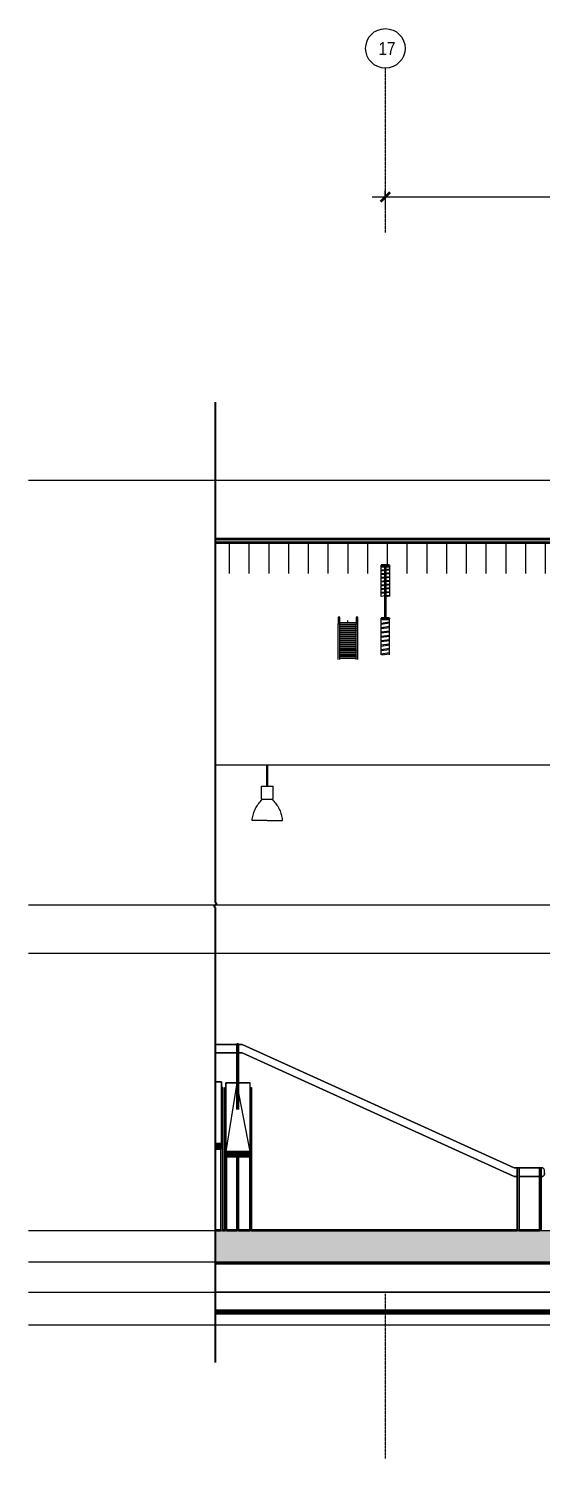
# Model space of a CAD drawing. Header units: centimetres. Extents: x -13689 to 3489, y -437 to 1921.
# Drawn here: x -5531 to -4753, y -253 to 1921 of the extents above; entities that cross this region are included whole.
import ezdxf

# ---------------------------------------------------------------- set-up
doc = ezdxf.new("R2010")
doc.units = ezdxf.units.CM
doc.linetypes.add('Centre', pattern=[3.175, 0.635, -0.475, 1.59, -0.475])
doc.linetypes.add('Grid Line', pattern=[2.2225, 1.27, -0.3175, 0.3175, -0.3175])
for name, color, linetype, lineweight in [('A-ANNO-DIMS', 7, 'Continuous', 9), ('A-ANNO-DIMS-100', 7, 'Continuous', 9), ('A-CLNG', 7, 'Continuous', 9), ('A-DETL-GENF', 7, 'Continuous', 9), ('A-DETL-MEDM', 7, 'Continuous', 25), ('A-FLOR', 7, 'Continuous', 9), ('A-FLOR-LEVL', 7, 'Continuous', 9), ('A-FLOR-PATT', 7, 'Continuous', 35), ('A-ROOF', 7, 'Continuous', 9), ('A-ROOF-PATT', 7, 'Continuous', 35), ('C-BLDG-PADS', 7, 'Continuous', 9), ('C-TOPO', 7, 'Continuous', 9), ('E-CABL-TRAY', 7, 'Continuous', 9), ('E-CABL-TRAY-CNTR', 7, 'Continuous', 9), ('E-LITE-EQPM', 7, 'Continuous', 9), ('G-IMPT', 7, 'Continuous', 9), ('M-EQPM', 7, 'Continuous', 9), ('S-BEAM', 7, 'Continuous', 9), ('S-GRID', 7, 'Continuous', 9), ('S-GRID-IDEN', 7, 'Continuous', 9)]:
    doc.layers.add(name, color=color, linetype=linetype, lineweight=lineweight)
doc.styles.add('Century Gothic_1', font='GOTHIC.TTF', dxfattribs={"height": 15})
doc.styles.add('Saira Condensed', font='SairaCondensed-Regular.ttf', dxfattribs={"height": 20})
doc.dimstyles.new('FCA_N_Cotas_E100', dxfattribs={"dimscale": 30.48, "dimtxt": 15.662524, "dimasz": 0.492126, "dimexe": 0.656168, "dimexo": 0.656168, "dimgap": 0.032808, "dimtad": 1, "dimlfac": 0.01, "dimrnd": 0.01, "dimzin": 0, "dimdsep": 46, "dimtxsty": 'Century Gothic_1', "dimblk1": 'OBLIQUE', "dimblk2": 'OBLIQUE', "dimsah": 1, "dimcen": 0.09, "dimdle": 0.656168, "dimazin": 2, "dimtfac": 1, "dimtdec": 4, "dimtix": 1, "dimtmove": 0, "dimatfit": 3, "dimfxl": 1, "dimtvp": 1, "dimtolj": 1, "dimtzin": 0, "dimarcsym": 2})
pattern_1 = [(6.446, (-5138.633, 1099.226), (-25.144916, 2.841023), []), (6.446, (-5138.633, 1103.531), (-25.144916, 2.841023), [])]

# ---------------------------------------------------------------- blocks, each defined once
blk = doc.blocks.new('PQ_RVR_EST-01_ZZ_ZZ_MO_T_A_rvt-2-Sección 3-2')
at = {"layer": 'A-FLOR-PATT', "lineweight": 9, "true_color": 0x9a9a9a}
blk.add_hatch(color=253, dxfattribs=at).paths.add_polyline_path([(2109.2, 44), (2109.2, 94), (-4380, 94), (-4380, 44), (2057.6, 44)])
at = {"layer": 'S-BEAM', "true_color": 0xc0c0c0}
h = blk.add_hatch(dxfattribs=at)
h.set_pattern_fill('FP_9', color=9, style=0, pattern_type=2)
h.set_pattern_definition([(45, (-5138.633, 712), (-25.1447, 25.1447), []), (45, (-5138.633, 750.1), (-25.1447, 25.1447), [])])
h.paths.add_polyline_path([(-4128.3, 1024), (-4115.8, 1024), (-4115.8, 1024.6), (-4121.7, 1024.6), (-4121.7, 1104.2), (-4115.8, 1104.2), (-4115.8, 1104.8), (-4128.3, 1104.8), (-4128.3, 1104.2), (-4122.4, 1104.2), (-4122.4, 1024.6), (-4128.3, 1024.6)])
h = blk.add_hatch(dxfattribs=at)
h.set_pattern_fill('FP_20', color=9, style=0, pattern_type=2)
h.set_pattern_definition(pattern_1)
edge = h.paths.add_edge_path()
edge.add_line((-4122.4, 1057.8), (-4122.4, 1104.2))
edge.add_line((-4122.4, 1104.2), (-4128.3, 1104.2))
edge.add_line((-4128.3, 1104.2), (-4128.3, 1057.8))
h = blk.add_hatch(dxfattribs=at)
h.set_pattern_fill('FP_20', color=9, style=0, pattern_type=2)
h.set_pattern_definition(pattern_1)
edge = h.paths.add_edge_path()
edge.add_line((-4115.8, 1057.8), (-4115.8, 1104.2))
edge.add_line((-4115.8, 1104.2), (-4121.7, 1104.2))
edge.add_line((-4121.7, 1104.2), (-4121.7, 1057.8))
h = blk.add_hatch(dxfattribs=at)
h.set_pattern_fill('FP_21', color=9, style=0, pattern_type=2)
h.set_pattern_definition([(7.566, (-5138.633, 1018.542), (-25.144596, 3.33933), []), (7.566, (-5138.633, 1023.602), (-25.144596, 3.33933), [])])
edge = h.paths.add_edge_path()
edge.add_line((-4115.8, 969.3), (-4115.8, 1024))
edge.add_line((-4115.8, 1024), (-4128.3, 1024))
edge.add_line((-4128.3, 1024), (-4128.3, 969.3))
at = {"layer": 'A-FLOR', "lineweight": 35}
for p, q in [((-4371.9, 94), (-4380, 94)), ((-4366, 94), (-4369.1, 94)), ((-4347.8, 94), (-4363.2, 94)), ((-4328, 94), (-4344.9, 94)), ((-3921.7, 94), (-4325.2, 94)), ((-3887.8, 94), (-3918.8, 94)), ((-4380, 44), (1957.6, 44))]:
    blk.add_line(p, q, dxfattribs=at)
at = {"layer": 'S-BEAM', "lineweight": 35}
for p, q in [((-4115.8, 1104.8), (-4128.3, 1104.8)), ((-4128.3, 1104.8), (-4128.3, 1104.2)), ((-4128.3, 1104.2), (-4122.4, 1104.2)), ((-4122.4, 1104.2), (-4122.4, 1024.6)), ((-4121.7, 1024.6), (-4121.7, 1104.2)), ((-4121.7, 1104.2), (-4115.8, 1104.2)), ((-4115.8, 1104.2), (-4115.8, 1104.8)), ((-4122.4, 1024.6), (-4128.3, 1024.6)), ((-4128.3, 1024.6), (-4128.3, 1024)), ((-4128.3, 1024), (-4115.8, 1024)), ((-4115.8, 1024.6), (-4121.7, 1024.6)), ((-4115.8, 1024), (-4115.8, 1024.6))]:
    blk.add_line(p, q, dxfattribs=at)
at = {"layer": 'S-BEAM'}
for p, q in [((-4128.3, 1057.8), (-4128.3, 1104.2)), ((-4115.8, 1104.2), (-4115.8, 1057.8)), ((-4128.3, 969.3), (-4128.3, 1024)), ((-4115.8, 969.3), (-4115.8, 1024))]:
    blk.add_line(p, q, dxfattribs=at)
blk = doc.blocks.new('EQ-05-004 - EQ-05-004_dwg_Agrupar_600-1546369-Sección 3-2')
at = {"layer": 'M-EQPM', "color": 136, "true_color": 0x007f7f}
for p, q in [((-3921.7, 94), (-3921.7, 188.9)), ((-3918.8, 188.9), (-3921.7, 188.9)), ((-3921.7, 188.9), (-3918.8, 188.9)), ((-3921.7, 188.9), (-3921.7, 94)), ((-3918.8, 94), (-3918.8, 188.9)), ((-3918.8, 94), (-3918.8, 188.9)), ((-3921.7, 94), (-3918.8, 94)), ((-3918.8, 94), (-3921.7, 94))]:
    blk.add_line(p, q, dxfattribs=at)
at = {"layer": 'M-EQPM', "color": 136, "true_color": 0x007f7f, "flags": 128}
blk.add_lwpolyline([(-3921.7, 188.9), (-3918.8, 188.9), (-3918.8, 94), (-3921.7, 94)], close=True, dxfattribs=at)
blk = doc.blocks.new('EQ-05-004 - EQ-05-004_dwg_Agrupar_600-1546370-Sección 3-2')
at = {"layer": 'M-EQPM', "color": 136, "true_color": 0x007f7f}
for p, q in [((-3887.8, 94), (-3887.8, 188.9)), ((-3885, 188.9), (-3887.8, 188.9)), ((-3887.8, 188.9), (-3885, 188.9)), ((-3887.8, 188.9), (-3887.8, 94)), ((-3885, 94), (-3885, 188.9)), ((-3885, 94), (-3885, 188.9)), ((-3887.8, 94), (-3885, 94)), ((-3885, 94), (-3887.8, 94))]:
    blk.add_line(p, q, dxfattribs=at)
at = {"layer": 'M-EQPM', "color": 136, "true_color": 0x007f7f, "flags": 128}
blk.add_lwpolyline([(-3887.8, 188.9), (-3885, 188.9), (-3885, 94), (-3887.8, 94)], close=True, dxfattribs=at)
blk = doc.blocks.new('EQ-05-004 - EQ-05-004_dwg_Agrupar_600-1546372-Sección 3-2')
at = {"layer": 'M-EQPM', "color": 136, "true_color": 0x007f7f}
for p, q in [((-4347.8, 277.9), (-4347.8, 377.6)), ((-4344.9, 377.6), (-4347.8, 377.6)), ((-4347.8, 377.6), (-4344.9, 377.6)), ((-4347.8, 277.9), (-4347.8, 377.6)), ((-4347.8, 377.6), (-4347.8, 277.9)), ((-4344.9, 277.9), (-4344.9, 377.6)), ((-4344.9, 277.9), (-4344.9, 377.6)), ((-4347.8, 94), (-4347.8, 205.8)), ((-4347.8, 205.8), (-4347.8, 94)), ((-4344.9, 94), (-4344.9, 205.8)), ((-4344.9, 94), (-4344.9, 205.8)), ((-4347.8, 94), (-4344.9, 94)), ((-4344.9, 94), (-4347.8, 94))]:
    blk.add_line(p, q, dxfattribs=at)
at = {"layer": 'M-EQPM', "color": 136, "true_color": 0x007f7f, "flags": 128}
for points in [[(-4347.8, 377.6), (-4344.9, 377.6), (-4344.9, 277.9)], [(-4344.9, 205.8), (-4344.9, 94), (-4347.8, 94), (-4347.8, 205.8)]]:
    blk.add_lwpolyline(points, dxfattribs=at)
blk = doc.blocks.new('EQ-05-004 - EQ-05-004_dwg_Agrupar_534-1546373-Sección 3-2')
at = {"layer": 'M-EQPM', "color": 2, "true_color": 0xffff00}
for p, q in [((-4380, 376.9), (-4347.8, 376.9)), ((-4347.8, 376.9), (-4380, 376.9)), ((-4380, 376.9), (-4347.8, 376.9)), ((-4344.9, 376.9), (-4339.3, 376.9)), ((-4344.9, 376.9), (-4339.3, 376.9)), ((-3926.4, 188.9), (-4339.3, 376.9)), ((-4339.3, 376.9), (-3926.4, 188.9)), ((-4380, 364.2), (-4347.8, 364.2)), ((-4347.8, 364.2), (-4380, 364.2)), ((-4380, 364.2), (-4347.8, 364.2)), ((-4344.9, 364.2), (-4339.3, 364.2)), ((-4344.9, 364.2), (-4339.3, 364.2)), ((-3926.4, 176.2), (-4339.3, 364.2)), ((-4339.3, 364.2), (-3926.4, 176.2)), ((-3921.7, 188.9), (-3926.4, 188.9)), ((-3926.4, 188.9), (-3921.7, 188.9)), ((-3926.4, 188.9), (-3921.7, 188.9)), ((-3921.7, 176.2), (-3926.4, 176.2)), ((-3926.4, 176.2), (-3921.7, 176.2)), ((-3887.8, 188.9), (-3918.8, 188.9)), ((-3918.8, 188.9), (-3887.8, 188.9)), ((-3918.8, 188.9), (-3887.8, 188.9)), ((-3887.8, 176.2), (-3918.8, 176.2)), ((-3887.8, 176.2), (-3918.8, 176.2)), ((-3918.8, 176.2), (-3887.8, 176.2)), ((-3882.8, 188.9), (-3885, 188.9)), ((-3885, 188.9), (-3882.8, 188.9)), ((-3885, 188.9), (-3882.8, 188.9)), ((-3882.8, 176.2), (-3885, 176.2)), ((-3882.8, 176.2), (-3885, 176.2)), ((-3885, 176.2), (-3882.8, 176.2)), ((-3882.1, 188.7), (-3882.8, 188.9)), ((-3882.8, 188.9), (-3882.1, 188.7)), ((-3882.1, 176.4), (-3882.8, 176.2)), ((-3882.8, 176.2), (-3882.1, 176.4)), ((-3882.1, 188.7), (-3881.4, 188)), ((-3881.4, 188), (-3882.1, 188.7)), ((-3881.4, 177), (-3882.1, 176.4)), ((-3882.1, 176.4), (-3881.4, 177)), ((-3881.4, 188), (-3880.8, 187)), ((-3880.8, 187), (-3881.4, 188)), ((-3881.4, 177), (-3880.8, 178)), ((-3881.4, 177), (-3880.8, 178)), ((-3880.3, 185.7), (-3880.8, 187)), ((-3880.3, 185.7), (-3880.8, 187)), ((-3880.3, 179.3), (-3880.8, 178)), ((-3880.8, 178), (-3880.3, 179.3)), ((-3880, 184.2), (-3880.3, 185.7)), ((-3880, 184.2), (-3880.3, 185.7)), ((-3880, 180.9), (-3880.3, 179.3)), ((-3880.3, 179.3), (-3880, 180.9)), ((-3880, 182.5), (-3880, 184.2)), ((-3880, 182.5), (-3880, 184.2)), ((-3880, 180.9), (-3880, 182.5)), ((-3880, 180.9), (-3880, 182.5))]:
    blk.add_line(p, q, dxfattribs=at)
at = {"layer": 'M-EQPM', "color": 2, "true_color": 0xffff00, "flags": 128}
for points in [[(-3926.4, 188.9), (-4339.3, 376.9), (-4344.9, 376.9)], [(-3921.7, 176.2), (-3926.4, 176.2), (-4339.3, 364.2), (-4344.9, 364.2)]]:
    blk.add_lwpolyline(points, dxfattribs=at)
blk = doc.blocks.new('EQ-05-004 - EQ-05-004_dwg_Agrupar_574-1546384-Sección 3-2')
for name in ['EQ-05-004 - EQ-05-004_dwg_Agrupar_534-1546373-Sección 3-2', 'EQ-05-004 - EQ-05-004_dwg_Agrupar_600-1546372-Sección 3-2', 'EQ-05-004 - EQ-05-004_dwg_Agrupar_600-1546369-Sección 3-2', 'EQ-05-004 - EQ-05-004_dwg_Agrupar_600-1546370-Sección 3-2']:
    blk.add_blockref(name, (0, 0))
blk = doc.blocks.new('EQ-05-004 - EQ-05-004_dwg-1546346-Sección 3-2')
blk.add_blockref('EQ-05-004 - EQ-05-004_dwg_Agrupar_574-1546384-Sección 3-2', (0, 0))
blk = doc.blocks.new('EQ-05-004 - EQ-05-004-1546388-Sección 3-2')
blk.add_blockref('EQ-05-004 - EQ-05-004_dwg-1546346-Sección 3-2', (0, 0))
blk = doc.blocks.new('EQ-05-025 - EQ-05-025_dwg_Agrupar_600-1574421-Sección 3-2')
at = {"layer": 'M-EQPM', "color": 136, "true_color": 0x007f7f}
for p in [(-4327.2, 311.4), (-4327.2, 311.4), (-4325.2, 211.5), (-4325.2, 211.5)]:
    blk.add_line(p, (-4325.2, 311.4), dxfattribs=at)
at = {"layer": 'M-EQPM', "color": 136, "true_color": 0x007f7f, "flags": 128}
blk.add_lwpolyline([(-4327.2, 311.4), (-4325.2, 311.4), (-4325.2, 211.5)], dxfattribs=at)
blk = doc.blocks.new('EQ-05-025 - EQ-05-025_dwg_Agrupar_600-1574422-Sección 3-2')
at = {"layer": 'M-EQPM', "color": 136, "true_color": 0x007f7f}
for p, q in [((-4366, 211.5), (-4366, 311.4)), ((-4366, 311.4), (-4364.2, 311.4)), ((-4366, 311.4), (-4364.2, 311.4)), ((-4366, 211.5), (-4366, 311.4)), ((-4366, 311.4), (-4364.2, 311.4)), ((-4366, 311.4), (-4366, 211.5))]:
    blk.add_line(p, q, dxfattribs=at)
blk = doc.blocks.new('EQ-05-025 - EQ-05-025_dwg_Agrupar_600-1574423-Sección 3-2')
at = {"layer": 'M-EQPM', "color": 136, "true_color": 0x007f7f}
for p, q in [((-4328, 94), (-4328, 205.8)), ((-4328, 205.8), (-4328, 94)), ((-4327.2, 211.5), (-4325.2, 211.5)), ((-4327.2, 211.5), (-4325.2, 211.5)), ((-4325.2, 94), (-4325.2, 211.5)), ((-4325.2, 94), (-4325.2, 211.5)), ((-4325.2, 94), (-4328, 94))]:
    blk.add_line(p, q, dxfattribs=at)
at = {"layer": 'M-EQPM', "color": 136, "true_color": 0x007f7f, "flags": 128}
for points in [[(-4327.2, 211.5), (-4325.2, 211.5), (-4325.2, 94), (-4328, 94)], [(-4325.2, 94), (-4328, 94), (-4328, 205.8)]]:
    blk.add_lwpolyline(points, dxfattribs=at)
blk = doc.blocks.new('EQ-05-025 - EQ-05-025_dwg_Agrupar_600-1574424-Sección 3-2')
at = {"layer": 'M-EQPM', "color": 136, "true_color": 0x007f7f}
for p, q in [((-4366, 94), (-4366, 211.5)), ((-4366, 211.5), (-4364.2, 211.5)), ((-4366, 211.5), (-4364.2, 211.5)), ((-4366, 211.5), (-4364.2, 211.5)), ((-4366, 211.5), (-4366, 94)), ((-4363.2, 94), (-4363.2, 205.8)), ((-4363.2, 94), (-4363.2, 205.8)), ((-4363.2, 94), (-4366, 94))]:
    blk.add_line(p, q, dxfattribs=at)
at = {"layer": 'M-EQPM', "color": 136, "true_color": 0x007f7f, "flags": 128}
for points in [[(-4363.2, 94), (-4366, 94), (-4366, 211.5)], [(-4363.2, 205.8), (-4363.2, 94), (-4366, 94)]]:
    blk.add_lwpolyline(points, dxfattribs=at)
blk = doc.blocks.new('EQ-05-025 - EQ-05-025_dwg_Agrupar_363-1574429-Sección 3-2')
at = {"layer": 'M-EQPM', "color": 98, "true_color": 0x004c00}
for p, q in [((-4364.2, 214.1), (-4364.2, 318.3)), ((-4364.2, 318.3), (-4347.8, 318.3)), ((-4364.2, 318.3), (-4364.2, 214.1)), ((-4344.9, 318.3), (-4327.2, 318.3)), ((-4344.9, 318.3), (-4327.2, 318.3)), ((-4327.2, 214.1), (-4327.2, 318.3)), ((-4327.2, 214.1), (-4327.2, 318.3)), ((-4364.2, 214.1), (-4364.2, 214)), ((-4364.2, 214.1), (-4327.2, 214.1)), ((-4364.2, 214), (-4364.2, 214.1)), ((-4364.2, 214.1), (-4327.2, 214.1)), ((-4364.2, 214), (-4364.2, 213.6)), ((-4327.2, 214), (-4364.2, 214)), ((-4364.2, 213.6), (-4364.2, 214)), ((-4364.2, 212.9), (-4364.2, 213.6)), ((-4327.2, 213.6), (-4364.2, 213.6)), ((-4364.2, 212.9), (-4364.2, 213.6)), ((-4364.2, 212), (-4364.2, 212.9)), ((-4327.2, 212.9), (-4364.2, 212.9)), ((-4364.2, 212), (-4364.2, 212.9)), ((-4364.2, 212), (-4364.2, 211)), ((-4364.2, 212), (-4327.2, 212)), ((-4364.2, 211), (-4364.2, 212)), ((-4364.2, 210), (-4364.2, 211)), ((-4327.2, 211), (-4364.2, 211)), ((-4364.2, 211), (-4364.2, 210)), ((-4364.2, 210), (-4364.2, 208.9)), ((-4364.2, 210), (-4327.2, 210)), ((-4364.2, 208.9), (-4364.2, 210)), ((-4364.2, 207.9), (-4364.2, 208.9)), ((-4327.2, 208.9), (-4364.2, 208.9)), ((-4364.2, 208.9), (-4364.2, 207.9)), ((-4364.2, 207), (-4364.2, 207.9)), ((-4364.2, 207.9), (-4327.2, 207.9)), ((-4364.2, 207.9), (-4364.2, 207)), ((-4364.2, 206.4), (-4364.2, 207)), ((-4327.2, 207), (-4364.2, 207)), ((-4364.2, 207), (-4364.2, 206.4)), ((-4364.2, 206.4), (-4364.2, 206)), ((-4364.2, 206.4), (-4327.2, 206.4)), ((-4364.2, 206.4), (-4364.2, 206)), ((-4364.2, 206), (-4364.2, 205.8)), ((-4364.2, 206), (-4327.2, 206)), ((-4364.2, 206), (-4364.2, 205.8)), ((-4364.2, 205.8), (-4327.2, 205.8)), ((-4364.2, 205.8), (-4327.2, 205.8)), ((-4327.2, 214), (-4327.2, 214.1)), ((-4327.2, 214), (-4327.2, 214.1)), ((-4327.2, 214), (-4327.2, 213.6)), ((-4327.2, 213.6), (-4327.2, 214)), ((-4327.2, 212.9), (-4327.2, 213.6)), ((-4327.2, 212.9), (-4327.2, 213.6)), ((-4327.2, 212.9), (-4327.2, 212)), ((-4327.2, 212), (-4327.2, 212.9)), ((-4327.2, 212), (-4327.2, 211)), ((-4327.2, 211), (-4327.2, 212)), ((-4327.2, 211), (-4327.2, 210)), ((-4327.2, 211), (-4327.2, 210)), ((-4327.2, 210), (-4327.2, 208.9)), ((-4327.2, 208.9), (-4327.2, 210)), ((-4327.2, 208.9), (-4327.2, 207.9)), ((-4327.2, 208.9), (-4327.2, 207.9)), ((-4327.2, 207), (-4327.2, 207.9)), ((-4327.2, 207.9), (-4327.2, 207)), ((-4327.2, 207), (-4327.2, 206.4)), ((-4327.2, 207), (-4327.2, 206.4)), ((-4327.2, 206.4), (-4327.2, 206)), ((-4327.2, 206.4), (-4327.2, 206)), ((-4327.2, 206), (-4327.2, 205.8)), ((-4327.2, 205.8), (-4327.2, 206))]:
    blk.add_line(p, q, dxfattribs=at)
at = {"layer": 'M-EQPM', "color": 98, "true_color": 0x004c00, "flags": 128}
for points in [[(-4347.8, 318.3), (-4364.2, 318.3), (-4364.2, 214.1)], [(-4327.2, 214.1), (-4327.2, 318.3), (-4344.9, 318.3)]]:
    blk.add_lwpolyline(points, dxfattribs=at)
for points in [[(-4364.2, 214.1), (-4327.2, 214.1), (-4347.8, 318.3)], [(-4364.2, 214), (-4327.2, 214)], [(-4364.2, 213.6), (-4327.2, 213.6)], [(-4364.2, 212.9), (-4327.2, 212.9)], [(-4364.2, 212), (-4327.2, 212)], [(-4364.2, 211), (-4327.2, 211)], [(-4364.2, 210), (-4327.2, 210)], [(-4364.2, 208.9), (-4327.2, 208.9)], [(-4364.2, 207.9), (-4327.2, 207.9)], [(-4364.2, 207), (-4327.2, 207)], [(-4364.2, 206.4), (-4327.2, 206.4)], [(-4364.2, 206), (-4327.2, 206)], [(-4364.2, 205.8), (-4327.2, 205.8)]]:
    blk.add_lwpolyline(points, close=True, dxfattribs=at)
blk = doc.blocks.new('EQ-05-025 - EQ-05-025_dwg_Agrupar_527-1574438-Sección 3-2')
for name in ['EQ-05-025 - EQ-05-025_dwg_Agrupar_600-1574422-Sección 3-2', 'EQ-05-025 - EQ-05-025_dwg_Agrupar_363-1574429-Sección 3-2', 'EQ-05-025 - EQ-05-025_dwg_Agrupar_600-1574421-Sección 3-2', 'EQ-05-025 - EQ-05-025_dwg_Agrupar_600-1574424-Sección 3-2', 'EQ-05-025 - EQ-05-025_dwg_Agrupar_600-1574423-Sección 3-2']:
    blk.add_blockref(name, (0, 0))
blk = doc.blocks.new('EQ-05-025 - EQ-05-025_dwg-1574420-Sección 3-2')
blk.add_blockref('EQ-05-025 - EQ-05-025_dwg_Agrupar_527-1574438-Sección 3-2', (0, 0))
blk = doc.blocks.new('EQ-05-025 - EQ-05-025-1574442-Sección 3-2')
blk.add_blockref('EQ-05-025 - EQ-05-025_dwg-1574420-Sección 3-2', (0, 0))
blk = doc.blocks.new('EQ-05-026 - EQ-05-026_dwg_Agrupar_624-1575375-Sección 3-2')
at = {"layer": 'M-EQPM', "color": 174, "true_color": 0x0000a5}
for p, q in [((-4380, 319.8), (-4371.1, 319.8)), ((-4371.1, 319.8), (-4380, 319.8)), ((-4371.1, 319.8), (-4371.1, 225.9)), ((-4371.1, 225.9), (-4371.1, 319.8)), ((-4371.1, 225.9), (-4380, 225.9)), ((-4380, 225.9), (-4371.1, 225.9)), ((-4371.1, 225.8), (-4380, 225.8)), ((-4371.1, 225.4), (-4380, 225.4)), ((-4380, 224.7), (-4371.1, 224.7)), ((-4371.1, 223.8), (-4380, 223.8)), ((-4380, 222.8), (-4371.1, 222.8)), ((-4371.1, 221.8), (-4380, 221.8)), ((-4371.1, 220.7), (-4380, 220.7)), ((-4380, 219.7), (-4371.1, 219.7)), ((-4371.1, 218.8), (-4380, 218.8)), ((-4380, 218.2), (-4371.1, 218.2)), ((-4380, 217.8), (-4371.1, 217.8)), ((-4371.1, 217.6), (-4380, 217.6)), ((-4380, 217.6), (-4371.1, 217.6)), ((-4371.1, 225.8), (-4371.1, 225.9)), ((-4371.1, 225.8), (-4371.1, 225.9)), ((-4371.1, 225.4), (-4371.1, 225.8)), ((-4371.1, 225.4), (-4371.1, 225.8)), ((-4371.1, 225.4), (-4371.1, 224.7)), ((-4371.1, 224.7), (-4371.1, 225.4)), ((-4371.1, 224.7), (-4371.1, 223.8)), ((-4371.1, 223.8), (-4371.1, 224.7)), ((-4371.1, 223.8), (-4371.1, 222.8)), ((-4371.1, 222.8), (-4371.1, 223.8)), ((-4371.1, 222.8), (-4371.1, 221.8)), ((-4371.1, 222.8), (-4371.1, 221.8)), ((-4371.1, 220.7), (-4371.1, 221.8)), ((-4371.1, 220.7), (-4371.1, 221.8)), ((-4371.1, 220.7), (-4371.1, 219.7)), ((-4371.1, 220.7), (-4371.1, 219.7)), ((-4371.1, 218.8), (-4371.1, 219.7)), ((-4371.1, 219.7), (-4371.1, 218.8)), ((-4371.1, 218.8), (-4371.1, 218.2)), ((-4371.1, 218.8), (-4371.1, 218.2)), ((-4371.1, 218.2), (-4371.1, 217.8)), ((-4371.1, 218.2), (-4371.1, 217.8)), ((-4371.1, 217.6), (-4371.1, 217.8)), ((-4371.1, 217.8), (-4371.1, 217.6))]:
    blk.add_line(p, q, dxfattribs=at)
at = {"layer": 'M-EQPM', "color": 174, "true_color": 0x0000a5, "flags": 128}
blk.add_lwpolyline([(-4371.1, 225.9), (-4371.1, 319.8), (-4380, 319.8)], dxfattribs=at)
for points in [[(-4380, 225.9), (-4371.1, 225.9)], [(-4380, 225.8), (-4371.1, 225.8)], [(-4380, 225.4), (-4371.1, 225.4)], [(-4380, 224.7), (-4371.1, 224.7)], [(-4380, 223.8), (-4371.1, 223.8)], [(-4380, 222.8), (-4371.1, 222.8)], [(-4380, 221.8), (-4371.1, 221.8)], [(-4380, 220.7), (-4371.1, 220.7)], [(-4380, 219.7), (-4371.1, 219.7)], [(-4380, 218.8), (-4371.1, 218.8)], [(-4380, 218.2), (-4371.1, 218.2)], [(-4380, 217.8), (-4371.1, 217.8)], [(-4380, 217.6), (-4371.1, 217.6)]]:
    blk.add_lwpolyline(points, close=True, dxfattribs=at)
blk = doc.blocks.new('EQ-05-026 - EQ-05-026_dwg_Agrupar_623-1575376-Sección 3-2')
blk.add_blockref('EQ-05-026 - EQ-05-026_dwg_Agrupar_624-1575375-Sección 3-2', (0, 0))
blk = doc.blocks.new('EQ-05-026 - EQ-05-026_dwg_Agrupar_600-1575378-Sección 3-2')
at = {"layer": 'M-EQPM', "color": 136, "true_color": 0x007f7f}
for p, q in [((-4369.1, 311.5), (-4371.1, 311.5)), ((-4369.1, 311.5), (-4371.1, 311.5)), ((-4369.1, 311.5), (-4371.1, 311.5)), ((-4369.1, 220.4), (-4369.1, 311.5)), ((-4369.1, 220.4), (-4369.1, 311.5)), ((-4369.1, 311.5), (-4369.1, 220.4))]:
    blk.add_line(p, q, dxfattribs=at)
blk = doc.blocks.new('EQ-05-026 - EQ-05-026_dwg_Agrupar_600-1575380-Sección 3-2')
at = {"layer": 'M-EQPM', "color": 136, "true_color": 0x007f7f}
for p, q in [((-4371.9, 94), (-4371.9, 217.6)), ((-4371.9, 94), (-4371.9, 217.6)), ((-4369.1, 220.4), (-4371.1, 220.4)), ((-4369.1, 220.4), (-4371.1, 220.4)), ((-4369.1, 220.4), (-4371.1, 220.4)), ((-4369.1, 94), (-4369.1, 220.4)), ((-4369.1, 220.4), (-4369.1, 94)), ((-4371.9, 94), (-4369.1, 94)), ((-4371.9, 94), (-4369.1, 94))]:
    blk.add_line(p, q, dxfattribs=at)
at = {"layer": 'M-EQPM', "color": 136, "true_color": 0x007f7f, "flags": 128}
blk.add_lwpolyline([(-4371.9, 217.6), (-4371.9, 94), (-4369.1, 94), (-4369.1, 220.4)], dxfattribs=at)
blk = doc.blocks.new('EQ-05-026 - EQ-05-026_dwg_Agrupar_622-1575381-Sección 3-2')
for name in ['EQ-05-026 - EQ-05-026_dwg_Agrupar_623-1575376-Sección 3-2', 'EQ-05-026 - EQ-05-026_dwg_Agrupar_600-1575378-Sección 3-2', 'EQ-05-026 - EQ-05-026_dwg_Agrupar_600-1575380-Sección 3-2']:
    blk.add_blockref(name, (0, 0))
blk = doc.blocks.new('EQ-05-026 - EQ-05-026_dwg-1575370-Sección 3-2')
blk.add_blockref('EQ-05-026 - EQ-05-026_dwg_Agrupar_622-1575381-Sección 3-2', (0, 0))
blk = doc.blocks.new('EQ-05-026 - EQ-05-026-1575385-Sección 3-2')
blk.add_blockref('EQ-05-026 - EQ-05-026_dwg-1575370-Sección 3-2', (0, 0))
blk = doc.blocks.new('LamparaTecho - LamparaTecho_ipt-1627552-Sección 3-2')
at = {"layer": 'G-IMPT'}
for p, q in [((-2302.4, 801.5), (-2302.4, 769.5)), ((-2300.4, 801.5), (-2302.4, 801.5)), ((-2300.4, 769.5), (-2300.4, 801.5)), ((-2310.4, 769.5), (-2310.4, 749.5)), ((-2310.4, 769.5), (-2292.4, 769.5)), ((-2292.4, 749.5), (-2292.4, 769.5)), ((-2310.4, 749.5), (-2292.4, 749.5)), ((-2323.8, 717.5), (-2324.4, 717.5)), ((-2322.1, 717.5), (-2323.8, 717.5)), ((-2319.4, 717.5), (-2322.1, 717.5)), ((-2315.7, 717.5), (-2319.4, 717.5)), ((-2311.3, 717.5), (-2315.7, 717.5)), ((-2306.5, 717.5), (-2311.3, 717.5)), ((-2301.4, 717.5), (-2306.5, 717.5)), ((-2301.4, 717.5), (-2296.3, 717.5)), ((-2296.3, 717.5), (-2291.4, 717.5)), ((-2291.4, 717.5), (-2287, 717.5)), ((-2287, 717.5), (-2283.4, 717.5)), ((-2283.4, 717.5), (-2280.6, 717.5)), ((-2280.6, 717.5), (-2278.9, 717.5)), ((-2278.9, 717.5), (-2278.4, 717.5))]:
    blk.add_line(p, q, dxfattribs=at)
at = {"layer": 'G-IMPT', "flags": 128}
for points in [[(-2324.4, 717.5), (-2324.1, 719.5), (-2323.8, 721.5), (-2323.4, 723.4), (-2323, 725.4), (-2322.4, 727.3), (-2321.8, 729.2), (-2321.1, 731), (-2320.4, 732.9), (-2319.5, 734.7), (-2318.6, 736.4), (-2317.7, 738.2), (-2316.6, 739.8), (-2315.5, 741.5), (-2314.3, 743.1), (-2313.1, 744.6), (-2311.8, 746.1), (-2310.4, 747.6), (-2309, 749), (-2308.4, 749.5)], [(-2294.4, 749.5), (-2292.9, 748.2), (-2291.5, 746.8), (-2290.2, 745.3), (-2288.9, 743.7), (-2287.7, 742.2), (-2286.6, 740.5), (-2285.5, 738.9), (-2284.5, 737.2), (-2283.6, 735.4), (-2282.7, 733.6), (-2281.9, 731.8), (-2281.2, 730), (-2280.5, 728.1), (-2280, 726.2), (-2279.5, 724.3), (-2279.1, 722.3), (-2278.7, 720.4), (-2278.5, 718.4), (-2278.4, 717.5)]]:
    blk.add_lwpolyline(points, dxfattribs=at)
blk = doc.blocks.new('LamparaTecho - Standard-1626701-Sección 3-2')
blk.add_blockref('LamparaTecho - LamparaTecho_ipt-1627552-Sección 3-2', (0, 0))
blk = doc.blocks.new('PQ_RVR_MEP-01_ZZ_ZZ_MO_T_A_rvt-2-Sección 3-2')
at = {"layer": 'E-CABL-TRAY'}
for p, q in [((-4193.8, 1026.4), (-4193.8, 1016.3)), ((-4191.3, 1026.4), (-4193.8, 1026.4)), ((-4191.3, 1016.3), (-4191.3, 1026.4)), ((-4163.8, 1026.4), (-4166.4, 1026.4)), ((-4166.4, 1026.4), (-4166.4, 1016.3)), ((-4163.8, 1016.3), (-4163.8, 1026.4)), ((-4193.8, 1016.3), (-4191.3, 1016.3)), ((-4193.8, 961.8), (-4193.8, 1016.3)), ((-4191.3, 1018.3), (-4166.4, 1018.3)), ((-4191.3, 961.8), (-4191.3, 1016.3)), ((-4191.3, 1015.4), (-4191.3, 1015.8)), ((-4191.3, 1015.8), (-4166.4, 1015.8)), ((-4191.3, 1015.4), (-4166.4, 1015.4)), ((-4191.3, 1015.3), (-4166.4, 1015.3)), ((-4191.3, 1012.4), (-4191.3, 1012.8)), ((-4191.3, 1012.8), (-4166.4, 1012.8)), ((-4191.3, 1012.4), (-4166.4, 1012.4)), ((-4191.3, 1012.3), (-4166.4, 1012.3)), ((-4191.3, 1009.4), (-4191.3, 1009.7)), ((-4191.3, 1009.7), (-4166.4, 1009.7)), ((-4191.3, 1009.4), (-4166.4, 1009.4)), ((-4191.3, 1009.2), (-4166.4, 1009.2)), ((-4191.3, 1006.4), (-4191.3, 1006.7)), ((-4191.3, 1006.7), (-4166.4, 1006.7)), ((-4191.3, 1006.4), (-4166.4, 1006.4)), ((-4191.3, 1006.2), (-4166.4, 1006.2)), ((-4191.3, 1003.4), (-4191.3, 1003.7)), ((-4191.3, 1003.7), (-4166.4, 1003.7)), ((-4191.3, 1003.4), (-4166.4, 1003.4)), ((-4191.3, 1003.2), (-4166.4, 1003.2)), ((-4191.3, 1000.3), (-4191.3, 1000.7)), ((-4191.3, 1000.7), (-4166.4, 1000.7)), ((-4191.3, 1000.3), (-4166.4, 1000.3)), ((-4191.3, 1000.2), (-4166.4, 1000.2)), ((-4166.4, 1016.3), (-4163.8, 1016.3)), ((-4166.4, 961.8), (-4166.4, 1016.3)), ((-4166.4, 1015.8), (-4166.4, 1015.4)), ((-4166.4, 1012.8), (-4166.4, 1012.4)), ((-4166.4, 1009.7), (-4166.4, 1009.4)), ((-4166.4, 1006.7), (-4166.4, 1006.4)), ((-4166.4, 1003.7), (-4166.4, 1003.4)), ((-4166.4, 1000.7), (-4166.4, 1000.3)), ((-4163.8, 961.8), (-4163.8, 1016.3)), ((-4191.3, 997.3), (-4191.3, 997.6)), ((-4191.3, 997.6), (-4166.4, 997.6)), ((-4191.3, 997.3), (-4166.4, 997.3)), ((-4191.3, 997.1), (-4166.4, 997.1)), ((-4191.3, 994.3), (-4191.3, 994.6)), ((-4191.3, 994.6), (-4166.4, 994.6)), ((-4191.3, 994.3), (-4166.4, 994.3)), ((-4191.3, 994.1), (-4166.4, 994.1)), ((-4191.3, 991.3), (-4191.3, 991.6)), ((-4191.3, 991.6), (-4166.4, 991.6)), ((-4191.3, 991.3), (-4166.4, 991.3)), ((-4191.3, 991.1), (-4166.4, 991.1)), ((-4191.3, 988.2), (-4191.3, 988.6)), ((-4191.3, 988.6), (-4166.4, 988.6)), ((-4191.3, 988.2), (-4166.4, 988.2)), ((-4191.3, 988.1), (-4166.4, 988.1)), ((-4191.3, 985.2), (-4191.3, 985.5)), ((-4191.3, 985.5), (-4166.4, 985.5)), ((-4191.3, 985.2), (-4166.4, 985.2)), ((-4191.3, 985), (-4166.4, 985)), ((-4191.3, 982.2), (-4191.3, 982.5)), ((-4191.3, 982.5), (-4166.4, 982.5)), ((-4191.3, 982.2), (-4166.4, 982.2)), ((-4191.3, 982), (-4166.4, 982)), ((-4191.3, 979.2), (-4191.3, 979.5)), ((-4191.3, 979.5), (-4166.4, 979.5)), ((-4191.3, 979.2), (-4166.4, 979.2)), ((-4191.3, 979), (-4166.4, 979)), ((-4166.4, 997.6), (-4166.4, 997.3)), ((-4166.4, 994.6), (-4166.4, 994.3)), ((-4166.4, 991.6), (-4166.4, 991.3)), ((-4166.4, 988.6), (-4166.4, 988.2)), ((-4166.4, 985.5), (-4166.4, 985.2)), ((-4166.4, 982.5), (-4166.4, 982.2)), ((-4166.4, 979.5), (-4166.4, 979.2)), ((-4191.3, 976.1), (-4191.3, 976.5)), ((-4191.3, 976.5), (-4166.4, 976.5)), ((-4191.3, 976.1), (-4166.4, 976.1)), ((-4191.3, 976), (-4166.4, 976)), ((-4191.3, 973.1), (-4191.3, 973.5)), ((-4191.3, 973.5), (-4166.4, 973.5)), ((-4191.3, 973.1), (-4166.4, 973.1)), ((-4191.3, 972.9), (-4166.4, 972.9)), ((-4191.3, 970.1), (-4191.3, 970.4)), ((-4191.3, 970.4), (-4166.4, 970.4)), ((-4191.3, 970.1), (-4166.4, 970.1)), ((-4191.3, 969.9), (-4166.4, 969.9)), ((-4191.3, 967.1), (-4191.3, 967.4)), ((-4191.3, 967.4), (-4166.4, 967.4)), ((-4191.3, 967.1), (-4166.4, 967.1)), ((-4191.3, 966.9), (-4166.4, 966.9)), ((-4191.3, 964), (-4191.3, 964.4)), ((-4191.3, 964.4), (-4166.4, 964.4)), ((-4191.3, 964), (-4166.4, 964)), ((-4166.4, 976.5), (-4166.4, 976.1)), ((-4166.4, 973.5), (-4166.4, 973.1)), ((-4166.4, 970.4), (-4166.4, 970.1)), ((-4166.4, 967.4), (-4166.4, 967.1)), ((-4166.4, 964.4), (-4166.4, 964))]:
    blk.add_line(p, q, dxfattribs=at)
at = {"layer": 'E-CABL-TRAY-CNTR'}
for p, q in [((-4178.8, 1018.3), (-4178.8, 1021.3)), ((-4178.8, 1015.3), (-4178.8, 1015.4)), ((-4178.8, 1012.3), (-4178.8, 1012.4)), ((-4178.8, 1009.2), (-4178.8, 1009.4)), ((-4178.8, 1006.2), (-4178.8, 1006.4)), ((-4178.8, 1003.2), (-4178.8, 1003.4)), ((-4178.8, 1000.2), (-4178.8, 1000.3)), ((-4178.8, 997.1), (-4178.8, 997.3)), ((-4178.8, 994.1), (-4178.8, 994.3)), ((-4178.8, 988.1), (-4178.8, 988.2)), ((-4178.8, 985), (-4178.8, 985.2)), ((-4178.8, 982), (-4178.8, 982.2)), ((-4178.8, 979), (-4178.8, 979.2)), ((-4178.8, 976), (-4178.8, 976.1)), ((-4178.8, 972.9), (-4178.8, 973.1)), ((-4178.8, 969.9), (-4178.8, 970.1)), ((-4178.8, 966.9), (-4178.8, 967.1))]:
    blk.add_line(p, q, dxfattribs=at)
at = {"layer": 'E-LITE-EQPM', "lineweight": 9}
blk.add_blockref('LamparaTecho - Standard-1626701-Sección 3-2', (-2000, 0), dxfattribs=at)
at = {"layer": 'M-EQPM', "lineweight": 9}
for name in ['EQ-05-004 - EQ-05-004-1546388-Sección 3-2', 'EQ-05-026 - EQ-05-026-1575385-Sección 3-2', 'EQ-05-025 - EQ-05-025-1574442-Sección 3-2']:
    blk.add_blockref(name, (0, 0), dxfattribs=at)
blk = doc.blocks.new('M_Break Line - M_Break Line-1965641-Sección 3-2')
at = {"layer": 'A-DETL-MEDM'}
for p, q in [((-4380, 592.6), (-4380, 1353.1)), ((-4382.6, 586.9), (-4377.5, 590.7)), ((-4377.5, 590.7), (-4380, 592.6)), ((-4380, 585), (-4382.6, 586.9)), ((-4380, -107.1), (-4380, 585))]:
    blk.add_line(p, q, dxfattribs=at)
blk = doc.blocks.new('Grid - 3mm-1939417-Sección 3-2')
at = {"layer": 'S-GRID-IDEN', "color": 253, "true_color": 0xaaaaaa}
blk.add_circle((-3346.7, 1891.3), 30, dxfattribs=at)
blk = doc.blocks.new('DIMBLOCK50-Sección 3-2')
at = {"layer": 'A-ANNO-DIMS-100'}
for p, q in [((-4989.1, 1665.2), (-4989.1, 1674.6)), ((-4213.8, 1665.2), (-4213.8, 1674.6)), ((-4213.8, 1665.2), (-5009.1, 1665.2)), ((-4989.1, 1665.2), (-4989.1, 1645.2)), ((-4213.8, 1665.2), (-4213.8, 1645.2))]:
    blk.add_line(p, q, dxfattribs=at)
at = {"layer": 'A-ANNO-DIMS-100', "lineweight": 35}
for p, q in [((-4989.1, 1665.2), (-4996.6, 1657.7)), ((-4989.1, 1665.2), (-4981.6, 1672.7)), ((-4213.8, 1665.2), (-4221.3, 1657.7)), ((-4213.8, 1665.2), (-4206.3, 1672.7))]:
    blk.add_line(p, q, dxfattribs=at)
at = {"layer": 'A-ANNO-DIMS-100', "color": 0, "insert": (-4621.8, 1685.4), "char_height": 15, "width": 48.927, "attachment_point": 1, "line_spacing_factor": 0.984502, "style": 'Century Gothic_1'}
blk.add_mtext('7.75', dxfattribs=at)
blk = doc.blocks.new('_Oblique')
at = {"color": 0, "linetype": 'ByBlock', "lineweight": -2}
blk.add_line((-0.5, -0.5), (0.5, 0.5), dxfattribs=at)

msp = doc.modelspace()

# ---------------------------------------------------------------- hatches: boundary and pattern name
at = {"layer": 'A-FLOR-PATT', "lineweight": 9, "true_color": 0x9a9a9a}
msp.add_hatch(color=253, dxfattribs=at).paths.add_polyline_path([(1190.493, 44), (1190.493, 94), (-5247.138, 94), (-5247.138, 44), (1147.772, 44)])
at = {"layer": 'A-ROOF-PATT', "lineweight": 9, "true_color": 0x9a9a9a}
msp.add_hatch(color=253, dxfattribs=at).paths.add_polyline_path([(-5068.141, 1140.104), (-2660.648, 1140.104), (-2660.648, 1145.137), (-5247.138, 1145.137), (-5247.138, 1140.104)])
at = {"layer": 'A-ROOF-PATT', "lineweight": 9, "true_color": 0xc0c0c0}
h = msp.add_hatch(dxfattribs=at)
h.set_pattern_fill('FP_3', color=9, style=0, pattern_type=2)
h.set_pattern_definition([(90, (-6005.756, 1134.43), (-30, 2e-15), [])])
edge = h.paths.add_edge_path()
edge.add_line((-3396.633, 1092.77), (-2660.898, 1092.771))
edge.add_line((-2660.898, 1092.771), (-2660.898, 1140.104))
edge.add_line((-2660.898, 1140.104), (-5247.138, 1140.104))
edge.add_line((-5247.138, 1140.104), (-5247.138, 1092.77))
edge.add_line((-5247.138, 1092.77), (-4995.455, 1092.77))
edge.add_line((-4995.455, 1092.77), (-4995.455, 1104.818))
edge.add_line((-4995.455, 1104.818), (-4982.955, 1104.818))
edge.add_line((-4982.955, 1104.818), (-4982.955, 1092.77))
edge.add_line((-4982.955, 1092.77), (-4220.22, 1092.77))
edge.add_line((-4220.22, 1092.77), (-4220.22, 1104.958))
edge.add_line((-4220.22, 1104.958), (-4207.72, 1104.958))
edge.add_line((-4207.72, 1104.958), (-4207.72, 1092.77))
edge.add_line((-4207.72, 1092.77), (-3421.13, 1092.77))
edge.add_line((-3421.13, 1092.77), (-3421.13, 1102.922))
edge.add_line((-3421.13, 1102.922), (-3408.63, 1102.922))
edge.add_line((-3408.63, 1102.922), (-3408.63, 1096.077))
edge.add_line((-3408.63, 1096.077), (-3408.63, 1092.77))
h.paths.add_polyline_path([(-3415.235, 1102.336), (-3415.235, 1102.336), (-3419.467, 1102.336)])

# ---------------------------------------------------------------- linework, layer by layer
at = {"layer": 'A-CLNG', "color": 8, "lineweight": 18, "true_color": 0x808080}
msp.add_line((-3012.051, 801.545), (-5247.138, 801.545), dxfattribs=at)
at = {"layer": 'A-FLOR', "lineweight": 35}
for p, q in [((-5238.979, 94), (-5247.138, 94)), ((-5233.125, 94), (-5236.179, 94)), ((-5214.894, 94), (-5230.325, 94)), ((-5195.125, 94), (-5212.056, 94)), ((-4788.808, 94), (-5192.325, 94)), ((-4754.915, 94), (-4785.97, 94)), ((-5247.138, 44), (1090.493, 44))]:
    msp.add_line(p, q, dxfattribs=at)
at = {"layer": 'A-FLOR-LEVL', "color": 253, "linetype": 'Centre', "true_color": 0xaaaaaa}
for p, q in [((-5531.107, 1234.505), (1610.786, 1234.505)), ((-5531.107, 588.801), (1610.786, 588.801)), ((-5531.107, 515.53), (1483.786, 515.53)), ((-5531.107, 94), (1483.786, 94)), ((-5531.107, 46.025), (1610.786, 46.025)), ((-5531.107, 0), (1483.786, 0)), ((1610.786, -50), (-5531.107, -50))]:
    msp.add_line(p, q, dxfattribs=at)
at = {"layer": 'A-ROOF', "lineweight": 35}
for p, q in [((-2660.648, 1145.137), (-5247.138, 1145.137)), ((-5247.138, 1140.104), (-2660.648, 1140.104))]:
    msp.add_line(p, q, dxfattribs=at)
at = {"layer": 'C-BLDG-PADS', "color": 253, "lineweight": 18, "true_color": 0xaaaaaa}
for p, q in [((1190.493, 0), (-5247.138, 0)), ((-5247.138, -30.48), (1190.493, -30.48))]:
    msp.add_line(p, q, dxfattribs=at)
at = {"layer": 'C-TOPO', "color": 253, "lineweight": 70, "true_color": 0xaaaaaa}
msp.add_line((-3482.543, -30.496), (-5247.138, -30.496), dxfattribs=at)
at = {"layer": 'C-TOPO', "color": 253, "true_color": 0xaaaaaa}
msp.add_line((-3482.544, -30.496), (-5247.138, -30.496), dxfattribs=at)
at = {"layer": 'S-GRID', "color": 253, "linetype": 'Grid Line', "true_color": 0xaaaaaa}
for p, q in [((-4989.08, 1611.334), (-4989.08, 1861.334)), ((-4989.08, -252.672), (-4989.08, -2.672))]:
    msp.add_line(p, q, dxfattribs=at)

# ---------------------------------------------------------------- block references
at = {"lineweight": 5}
for name in ['PQ_RVR_EST-01_ZZ_ZZ_MO_T_A_rvt-2-Sección 3-2', 'PQ_RVR_MEP-01_ZZ_ZZ_MO_T_A_rvt-2-Sección 3-2']:
    msp.add_blockref(name, (-867.123, 0), dxfattribs=at)
at = {"layer": 'A-DETL-GENF'}
msp.add_blockref('M_Break Line - M_Break Line-1965641-Sección 3-2', (-867.123, 0), dxfattribs=at)
at = {"layer": 'S-GRID-IDEN', "color": 253, "true_color": 0xaaaaaa}
msp.add_blockref('Grid - 3mm-1939417-Sección 3-2', (-1642.359, 0), dxfattribs=at)

# ---------------------------------------------------------------- texts
at = {"layer": 'S-GRID-IDEN', "color": 253, "true_color": 0xaaaaaa, "insert": (-4999.304, 1901.014), "char_height": 20, "width": 24.05062, "attachment_point": 1, "style": 'Saira Condensed'}
msp.add_mtext('17', dxfattribs=at)

# ---------------------------------------------------------------- dimensions: what is measured, and where the dimension line sits
at = {"layer": 'A-ANNO-DIMS'}
dim = msp.add_linear_dim(base=(-4989.08, 1665.161), p1=(-4213.844, 1654.554), p2=(-4989.08, 1654.554), dimstyle='FCA_N_Cotas_E100', override={"dimpost": '<>', "dimfxl": 775.23579}, dxfattribs=at)
dim.commit()
dim.dimension.update_dxf_attribs({"geometry": 'DIMBLOCK50-Sección 3-2', "text_midpoint": (-4601.462, 1673.85)})

doc.saveas('drawing.dxf')
